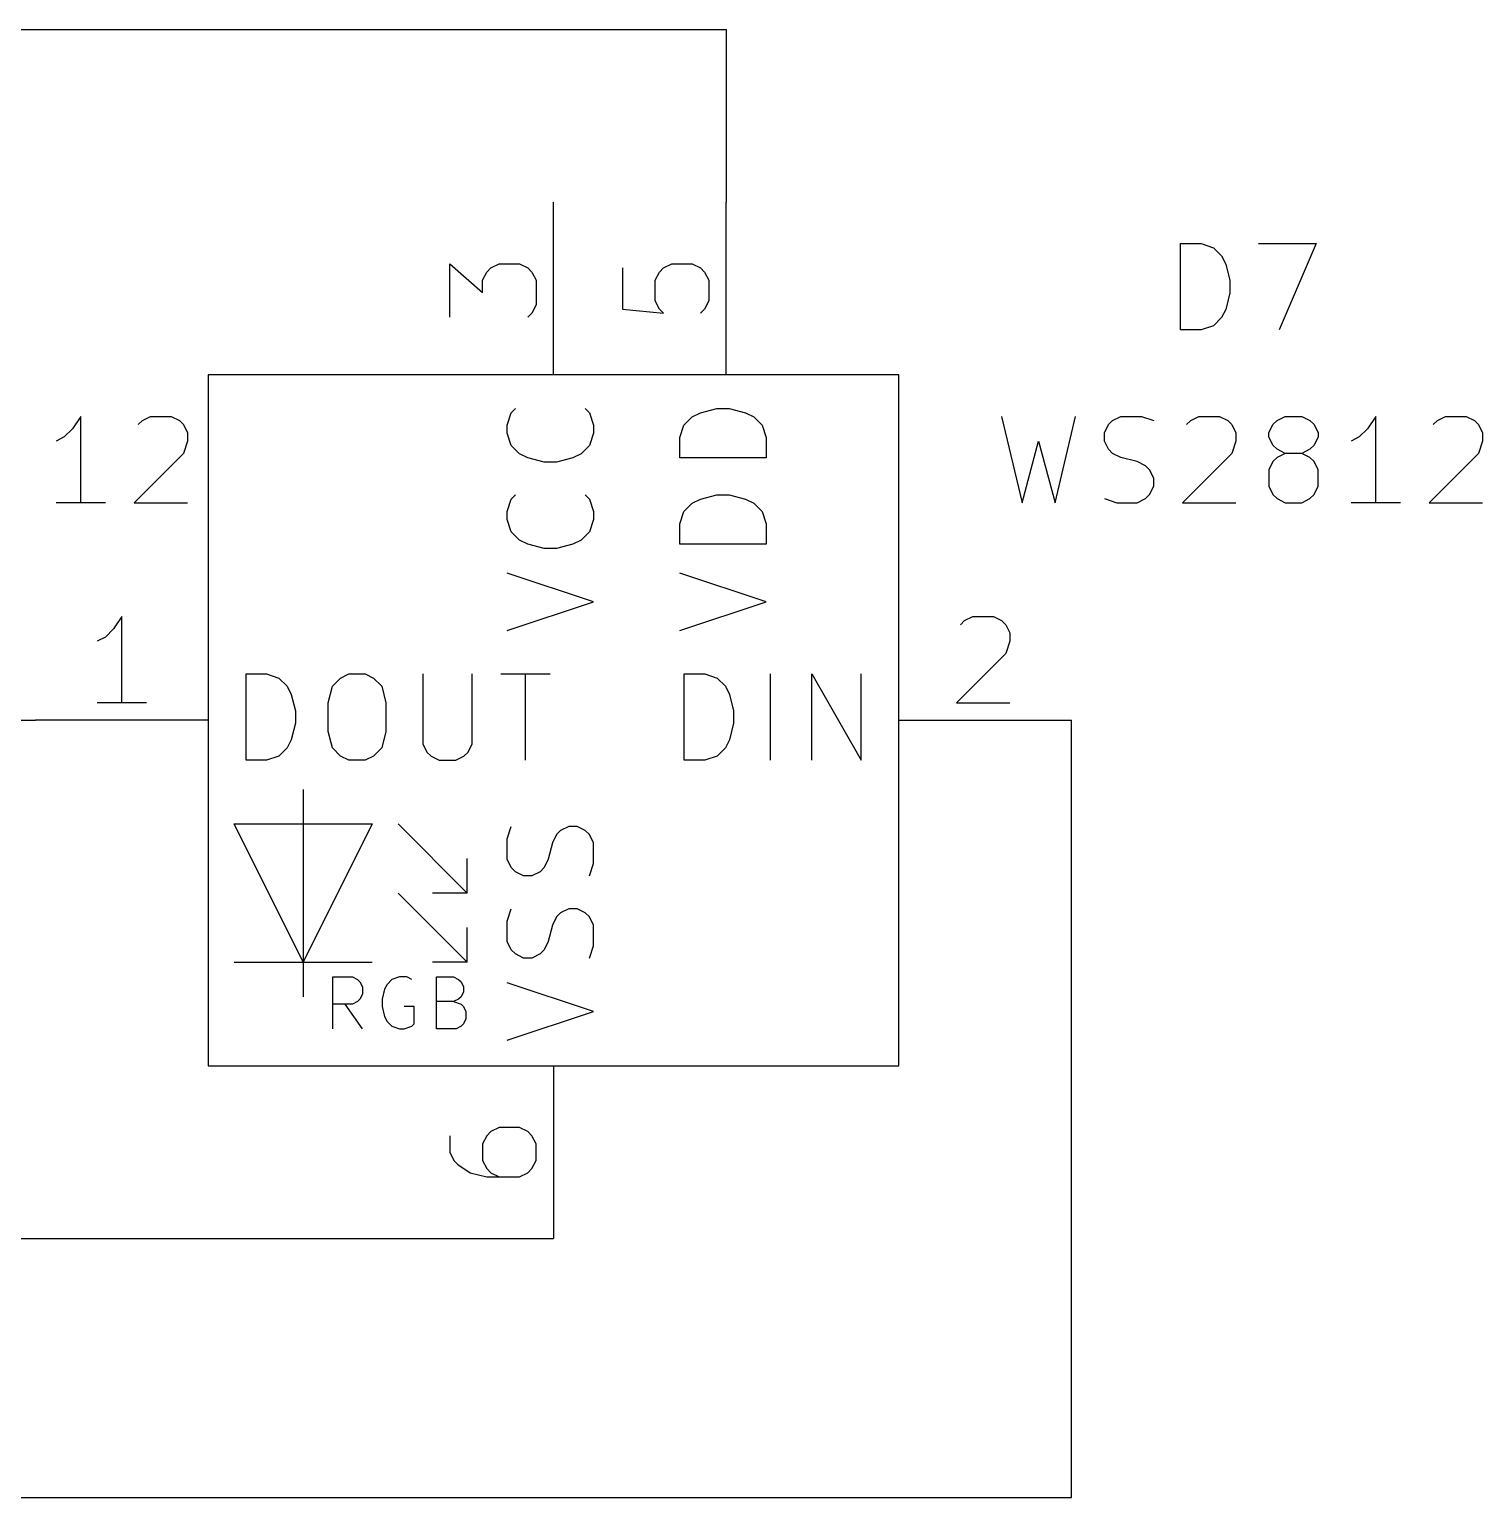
# Model space of a CAD drawing. Extents: x 0.4 to 11.3, y -7.9 to -0.4.
# Drawn here: x 4.846 to 5.688, y -2.8 to -1.95 of the extents above; entities that cross this region are included whole.
import ezdxf

# ---------------------------------------------------------------- set-up
doc = ezdxf.new("R2010")
doc.units = 0
doc.header["$MEASUREMENT"] = 0
for name, color, linetype in [('CYAN2', 4, 'CONTINUOUS'), ('GREEN3', 91, 'CONTINUOUS'), ('LYELLOW', 51, 'CONTINUOUS'), ('RED2', 1, 'CONTINUOUS'), ('RED3', 11, 'CONTINUOUS')]:
    doc.layers.add(name, color=color, linetype=linetype)

msp = doc.modelspace()

# ---------------------------------------------------------------- linework, layer by layer
at = {"layer": 'CYAN2', "linetype": 'CONTINUOUS'}
for p, q in [((5.51309, -2.12404), (5.51309, -2.07404)), ((5.51309, -2.07404), (5.525, -2.07404)), ((5.51309, -2.12404), (5.51309, -2.07404)), ((5.51309, -2.07404), (5.525, -2.07404)), ((5.525, -2.07404), (5.53214, -2.07642)), ((5.525, -2.07404), (5.53214, -2.07642)), ((5.53214, -2.07642), (5.5369, -2.08119)), ((5.53214, -2.07642), (5.5369, -2.08119)), ((5.5369, -2.08119), (5.53928, -2.08594)), ((5.5369, -2.08119), (5.53928, -2.08594)), ((5.55833, -2.07404), (5.59166, -2.07404)), ((5.55833, -2.07404), (5.59166, -2.07404)), ((5.59166, -2.07404), (5.57024, -2.12404)), ((5.59166, -2.07404), (5.57024, -2.12404)), ((5.53928, -2.08594), (5.54166, -2.09547)), ((5.53928, -2.08594), (5.54166, -2.09547)), ((5.54166, -2.09547), (5.54166, -2.10261)), ((5.54166, -2.09547), (5.54166, -2.10261)), ((5.54166, -2.10261), (5.53928, -2.11213)), ((5.54166, -2.10261), (5.53928, -2.11213)), ((5.53928, -2.11213), (5.5369, -2.1169)), ((5.53928, -2.11213), (5.5369, -2.1169)), ((5.525, -2.12404), (5.51309, -2.12404)), ((5.525, -2.12404), (5.51309, -2.12404)), ((5.53214, -2.12166), (5.525, -2.12404)), ((5.53214, -2.12166), (5.525, -2.12404)), ((5.5369, -2.1169), (5.53214, -2.12166)), ((5.5369, -2.1169), (5.53214, -2.12166)), ((4.87619, -2.17404), (4.87143, -2.18119)), ((4.87619, -2.17404), (4.87143, -2.18119)), ((4.87619, -2.22404), (4.87619, -2.17404)), ((4.87619, -2.22404), (4.87619, -2.17404)), ((4.9119, -2.17642), (4.91666, -2.17404)), ((4.9119, -2.17642), (4.91666, -2.17404)), ((4.91666, -2.17404), (4.92857, -2.17404)), ((4.91666, -2.17404), (4.92857, -2.17404)), ((4.92857, -2.17404), (4.93333, -2.17642)), ((4.92857, -2.17404), (4.93333, -2.17642)), ((5.12313, -2.17905), (5.12551, -2.1719)), ((5.12313, -2.17905), (5.12551, -2.1719)), ((5.12551, -2.1719), (5.12789, -2.16952)), ((5.12551, -2.1719), (5.12789, -2.16952)), ((5.16837, -2.16952), (5.17075, -2.1719)), ((5.16837, -2.16952), (5.17075, -2.1719)), ((5.17075, -2.1719), (5.17313, -2.17905)), ((5.17075, -2.1719), (5.17313, -2.17905)), ((5.22551, -2.17905), (5.23028, -2.17428)), ((5.22551, -2.17905), (5.23028, -2.17428)), ((5.23028, -2.17428), (5.23504, -2.1719)), ((5.23028, -2.17428), (5.23504, -2.1719)), ((5.23504, -2.1719), (5.24456, -2.16952)), ((5.23504, -2.1719), (5.24456, -2.16952)), ((5.24456, -2.16952), (5.2517, -2.16952)), ((5.24456, -2.16952), (5.2517, -2.16952)), ((5.2517, -2.16952), (5.26122, -2.1719)), ((5.2517, -2.16952), (5.26122, -2.1719)), ((5.26122, -2.1719), (5.26599, -2.17428)), ((5.26122, -2.1719), (5.26599, -2.17428)), ((5.26599, -2.17428), (5.27075, -2.17905)), ((5.26599, -2.17428), (5.27075, -2.17905)), ((5.40952, -2.17404), (5.42143, -2.22404)), ((5.40952, -2.17404), (5.42143, -2.22404)), ((5.44048, -2.22404), (5.45238, -2.17404)), ((5.44048, -2.22404), (5.45238, -2.17404)), ((5.47381, -2.17642), (5.47857, -2.17404)), ((5.47381, -2.17642), (5.47857, -2.17404)), ((5.47857, -2.17404), (5.49047, -2.17404)), ((5.47857, -2.17404), (5.49047, -2.17404)), ((5.49047, -2.17404), (5.49762, -2.17642)), ((5.49047, -2.17404), (5.49762, -2.17642)), ((5.51904, -2.17642), (5.52381, -2.17404)), ((5.51904, -2.17642), (5.52381, -2.17404)), ((5.52381, -2.17404), (5.53571, -2.17404)), ((5.52381, -2.17404), (5.53571, -2.17404)), ((5.53571, -2.17404), (5.54047, -2.17642)), ((5.53571, -2.17404), (5.54047, -2.17642)), ((5.56904, -2.17642), (5.57381, -2.17404)), ((5.56904, -2.17642), (5.57381, -2.17404)), ((5.57381, -2.17404), (5.58333, -2.17404)), ((5.57381, -2.17404), (5.58333, -2.17404)), ((5.58333, -2.17404), (5.58809, -2.17642)), ((5.58333, -2.17404), (5.58809, -2.17642)), ((5.62619, -2.17404), (5.62143, -2.18119)), ((5.62619, -2.17404), (5.62143, -2.18119)), ((5.62619, -2.22404), (5.62619, -2.17404)), ((5.62619, -2.22404), (5.62619, -2.17404)), ((5.6619, -2.17642), (5.66666, -2.17404)), ((5.6619, -2.17642), (5.66666, -2.17404)), ((5.66666, -2.17404), (5.67857, -2.17404)), ((5.66666, -2.17404), (5.67857, -2.17404)), ((5.67857, -2.17404), (5.68333, -2.17642)), ((5.67857, -2.17404), (5.68333, -2.17642)), ((4.87143, -2.18119), (4.86666, -2.18594)), ((4.87143, -2.18119), (4.86666, -2.18594)), ((4.90952, -2.1788), (4.9119, -2.17642)), ((4.90952, -2.1788), (4.9119, -2.17642)), ((4.93333, -2.17642), (4.93571, -2.1788)), ((4.93333, -2.17642), (4.93571, -2.1788)), ((4.93571, -2.1788), (4.93809, -2.18356)), ((4.93571, -2.1788), (4.93809, -2.18356)), ((4.93809, -2.18356), (4.93809, -2.18833)), ((4.93809, -2.18356), (4.93809, -2.18833)), ((5.12313, -2.18381), (5.12313, -2.17905)), ((5.12313, -2.18381), (5.12313, -2.17905)), ((5.12551, -2.19095), (5.12313, -2.18381)), ((5.12551, -2.19095), (5.12313, -2.18381)), ((5.17313, -2.18381), (5.17075, -2.19095)), ((5.17313, -2.18381), (5.17075, -2.19095)), ((5.17313, -2.17905), (5.17313, -2.18381)), ((5.17313, -2.17905), (5.17313, -2.18381)), ((5.22313, -2.18619), (5.22551, -2.17905)), ((5.22313, -2.18619), (5.22551, -2.17905)), ((5.27075, -2.17905), (5.27313, -2.18619)), ((5.27075, -2.17905), (5.27313, -2.18619)), ((5.46905, -2.18356), (5.47143, -2.1788)), ((5.46905, -2.18356), (5.47143, -2.1788)), ((5.46905, -2.18833), (5.46905, -2.18356)), ((5.46905, -2.18833), (5.46905, -2.18356)), ((5.47143, -2.1788), (5.47381, -2.17642)), ((5.47143, -2.1788), (5.47381, -2.17642)), ((5.51667, -2.1788), (5.51904, -2.17642)), ((5.51667, -2.1788), (5.51904, -2.17642)), ((5.54047, -2.17642), (5.54285, -2.1788)), ((5.54047, -2.17642), (5.54285, -2.1788)), ((5.54285, -2.1788), (5.54524, -2.18356)), ((5.54285, -2.1788), (5.54524, -2.18356)), ((5.54524, -2.18356), (5.54524, -2.18833)), ((5.54524, -2.18356), (5.54524, -2.18833)), ((5.56428, -2.18356), (5.56666, -2.1788)), ((5.56428, -2.18356), (5.56666, -2.1788)), ((5.56428, -2.18594), (5.56428, -2.18356)), ((5.56428, -2.18594), (5.56428, -2.18356)), ((5.56666, -2.1788), (5.56904, -2.17642)), ((5.56666, -2.1788), (5.56904, -2.17642)), ((5.58809, -2.17642), (5.59047, -2.1788)), ((5.58809, -2.17642), (5.59047, -2.1788)), ((5.59047, -2.1788), (5.59285, -2.18356)), ((5.59047, -2.1788), (5.59285, -2.18356)), ((5.59285, -2.18356), (5.59285, -2.18594)), ((5.59285, -2.18356), (5.59285, -2.18594)), ((5.62143, -2.18119), (5.61666, -2.18594)), ((5.62143, -2.18119), (5.61666, -2.18594)), ((5.65952, -2.1788), (5.6619, -2.17642)), ((5.65952, -2.1788), (5.6619, -2.17642)), ((5.68333, -2.17642), (5.68571, -2.1788)), ((5.68333, -2.17642), (5.68571, -2.1788)), ((5.68571, -2.1788), (5.68809, -2.18356)), ((5.68571, -2.1788), (5.68809, -2.18356)), ((5.68809, -2.18356), (5.68809, -2.18833)), ((5.68809, -2.18356), (5.68809, -2.18833)), ((4.86666, -2.18594), (4.8619, -2.18833)), ((4.86666, -2.18594), (4.8619, -2.18833)), ((4.93809, -2.18833), (4.93571, -2.19547)), ((4.93809, -2.18833), (4.93571, -2.19547)), ((5.13028, -2.19571), (5.12551, -2.19095)), ((5.13028, -2.19571), (5.12551, -2.19095)), ((5.17075, -2.19095), (5.16599, -2.19571)), ((5.17075, -2.19095), (5.16599, -2.19571)), ((5.22313, -2.19809), (5.22313, -2.18619)), ((5.22313, -2.19809), (5.22313, -2.18619)), ((5.27313, -2.18619), (5.27313, -2.19809)), ((5.27313, -2.18619), (5.27313, -2.19809)), ((5.42143, -2.22404), (5.43095, -2.18833)), ((5.42143, -2.22404), (5.43095, -2.18833)), ((5.43095, -2.18833), (5.44048, -2.22404)), ((5.43095, -2.18833), (5.44048, -2.22404)), ((5.47143, -2.19309), (5.46905, -2.18833)), ((5.47143, -2.19309), (5.46905, -2.18833)), ((5.54524, -2.18833), (5.54285, -2.19547)), ((5.54524, -2.18833), (5.54285, -2.19547)), ((5.56666, -2.19071), (5.56428, -2.18594)), ((5.56666, -2.19071), (5.56428, -2.18594)), ((5.56904, -2.19309), (5.56666, -2.19071)), ((5.56904, -2.19309), (5.56666, -2.19071)), ((5.59047, -2.19071), (5.58809, -2.19309)), ((5.59047, -2.19071), (5.58809, -2.19309)), ((5.59285, -2.18594), (5.59047, -2.19071)), ((5.59285, -2.18594), (5.59047, -2.19071)), ((5.61666, -2.18594), (5.6119, -2.18833)), ((5.61666, -2.18594), (5.6119, -2.18833)), ((5.68809, -2.18833), (5.68571, -2.19547)), ((5.68809, -2.18833), (5.68571, -2.19547)), ((4.93571, -2.19547), (4.90714, -2.22404)), ((4.93571, -2.19547), (4.90714, -2.22404)), ((5.13504, -2.19809), (5.13028, -2.19571)), ((5.13504, -2.19809), (5.13028, -2.19571)), ((5.14456, -2.20047), (5.13504, -2.19809)), ((5.14456, -2.20047), (5.13504, -2.19809)), ((5.1517, -2.20047), (5.14456, -2.20047)), ((5.1517, -2.20047), (5.14456, -2.20047)), ((5.16122, -2.19809), (5.1517, -2.20047)), ((5.16122, -2.19809), (5.1517, -2.20047)), ((5.16599, -2.19571), (5.16122, -2.19809)), ((5.16599, -2.19571), (5.16122, -2.19809)), ((5.27313, -2.19809), (5.22313, -2.19809)), ((5.27313, -2.19809), (5.22313, -2.19809)), ((5.47381, -2.19547), (5.47143, -2.19309)), ((5.47381, -2.19547), (5.47143, -2.19309)), ((5.47857, -2.19785), (5.47381, -2.19547)), ((5.47857, -2.19785), (5.47381, -2.19547)), ((5.48809, -2.20023), (5.47857, -2.19785)), ((5.48809, -2.20023), (5.47857, -2.19785)), ((5.49285, -2.20261), (5.48809, -2.20023)), ((5.49285, -2.20261), (5.48809, -2.20023)), ((5.54285, -2.19547), (5.51428, -2.22404)), ((5.54285, -2.19547), (5.51428, -2.22404)), ((5.56666, -2.20023), (5.56428, -2.20499)), ((5.56666, -2.20023), (5.56428, -2.20499)), ((5.56904, -2.19785), (5.56666, -2.20023)), ((5.56904, -2.19785), (5.56666, -2.20023)), ((5.57381, -2.19547), (5.56904, -2.19309)), ((5.57381, -2.19547), (5.56904, -2.19309)), ((5.57381, -2.19547), (5.56904, -2.19785)), ((5.57381, -2.19547), (5.56904, -2.19785)), ((5.58333, -2.19547), (5.57381, -2.19547)), ((5.58333, -2.19547), (5.57381, -2.19547)), ((5.58809, -2.19309), (5.58333, -2.19547)), ((5.58809, -2.19309), (5.58333, -2.19547)), ((5.58809, -2.19785), (5.58333, -2.19547)), ((5.58809, -2.19785), (5.58333, -2.19547)), ((5.59047, -2.20023), (5.58809, -2.19785)), ((5.59047, -2.20023), (5.58809, -2.19785)), ((5.59285, -2.20499), (5.59047, -2.20023)), ((5.59285, -2.20499), (5.59047, -2.20023)), ((5.68571, -2.19547), (5.65714, -2.22404)), ((5.68571, -2.19547), (5.65714, -2.22404)), ((5.49524, -2.20499), (5.49285, -2.20261)), ((5.49524, -2.20499), (5.49285, -2.20261)), ((5.49762, -2.20976), (5.49524, -2.20499)), ((5.49762, -2.20976), (5.49524, -2.20499)), ((5.49762, -2.21452), (5.49762, -2.20976)), ((5.49762, -2.21452), (5.49762, -2.20976)), ((5.56428, -2.20499), (5.56428, -2.21452)), ((5.56428, -2.20499), (5.56428, -2.21452)), ((5.59285, -2.21452), (5.59285, -2.20499)), ((5.59285, -2.21452), (5.59285, -2.20499)), ((5.49524, -2.21928), (5.49762, -2.21452)), ((5.49524, -2.21928), (5.49762, -2.21452)), ((5.56428, -2.21452), (5.56666, -2.21928)), ((5.56428, -2.21452), (5.56666, -2.21928)), ((5.59047, -2.21928), (5.59285, -2.21452)), ((5.59047, -2.21928), (5.59285, -2.21452)), ((4.89047, -2.22404), (4.8619, -2.22404)), ((4.89047, -2.22404), (4.8619, -2.22404)), ((4.90714, -2.22404), (4.93809, -2.22404)), ((4.90714, -2.22404), (4.93809, -2.22404)), ((5.12313, -2.22905), (5.12551, -2.2219)), ((5.12313, -2.22905), (5.12551, -2.2219)), ((5.12551, -2.2219), (5.12789, -2.21952)), ((5.12551, -2.2219), (5.12789, -2.21952)), ((5.16837, -2.21952), (5.17075, -2.2219)), ((5.16837, -2.21952), (5.17075, -2.2219)), ((5.17075, -2.2219), (5.17313, -2.22905)), ((5.17075, -2.2219), (5.17313, -2.22905)), ((5.22551, -2.22905), (5.23028, -2.22428)), ((5.22551, -2.22905), (5.23028, -2.22428)), ((5.23028, -2.22428), (5.23504, -2.2219)), ((5.23028, -2.22428), (5.23504, -2.2219)), ((5.23504, -2.2219), (5.24456, -2.21952)), ((5.23504, -2.2219), (5.24456, -2.21952)), ((5.24456, -2.21952), (5.2517, -2.21952)), ((5.24456, -2.21952), (5.2517, -2.21952)), ((5.2517, -2.21952), (5.26122, -2.2219)), ((5.2517, -2.21952), (5.26122, -2.2219)), ((5.26122, -2.2219), (5.26599, -2.22428)), ((5.26122, -2.2219), (5.26599, -2.22428)), ((5.26599, -2.22428), (5.27075, -2.22905)), ((5.26599, -2.22428), (5.27075, -2.22905)), ((5.46905, -2.22166), (5.47619, -2.22404)), ((5.46905, -2.22166), (5.47619, -2.22404)), ((5.47619, -2.22404), (5.48809, -2.22404)), ((5.47619, -2.22404), (5.48809, -2.22404)), ((5.48809, -2.22404), (5.49285, -2.22166)), ((5.48809, -2.22404), (5.49285, -2.22166)), ((5.49285, -2.22166), (5.49524, -2.21928)), ((5.49285, -2.22166), (5.49524, -2.21928)), ((5.51428, -2.22404), (5.54524, -2.22404)), ((5.51428, -2.22404), (5.54524, -2.22404)), ((5.56666, -2.21928), (5.56904, -2.22166)), ((5.56666, -2.21928), (5.56904, -2.22166)), ((5.56904, -2.22166), (5.57381, -2.22404)), ((5.56904, -2.22166), (5.57381, -2.22404)), ((5.57381, -2.22404), (5.58333, -2.22404)), ((5.57381, -2.22404), (5.58333, -2.22404)), ((5.58333, -2.22404), (5.58809, -2.22166)), ((5.58333, -2.22404), (5.58809, -2.22166)), ((5.58809, -2.22166), (5.59047, -2.21928)), ((5.58809, -2.22166), (5.59047, -2.21928)), ((5.64047, -2.22404), (5.6119, -2.22404)), ((5.64047, -2.22404), (5.6119, -2.22404)), ((5.65714, -2.22404), (5.68809, -2.22404)), ((5.65714, -2.22404), (5.68809, -2.22404)), ((5.12313, -2.23381), (5.12313, -2.22905)), ((5.12313, -2.23381), (5.12313, -2.22905)), ((5.12551, -2.24095), (5.12313, -2.23381)), ((5.12551, -2.24095), (5.12313, -2.23381)), ((5.17313, -2.23381), (5.17075, -2.24095)), ((5.17313, -2.23381), (5.17075, -2.24095)), ((5.17313, -2.22905), (5.17313, -2.23381)), ((5.17313, -2.22905), (5.17313, -2.23381)), ((5.22313, -2.23619), (5.22551, -2.22905)), ((5.22313, -2.23619), (5.22551, -2.22905)), ((5.27075, -2.22905), (5.27313, -2.23619)), ((5.27075, -2.22905), (5.27313, -2.23619)), ((5.13028, -2.24571), (5.12551, -2.24095)), ((5.13028, -2.24571), (5.12551, -2.24095)), ((5.17075, -2.24095), (5.16599, -2.24571)), ((5.17075, -2.24095), (5.16599, -2.24571)), ((5.22313, -2.24809), (5.22313, -2.23619)), ((5.22313, -2.24809), (5.22313, -2.23619)), ((5.27313, -2.23619), (5.27313, -2.24809)), ((5.27313, -2.23619), (5.27313, -2.24809)), ((5.13504, -2.24809), (5.13028, -2.24571)), ((5.13504, -2.24809), (5.13028, -2.24571)), ((5.14456, -2.25047), (5.13504, -2.24809)), ((5.14456, -2.25047), (5.13504, -2.24809)), ((5.1517, -2.25047), (5.14456, -2.25047)), ((5.1517, -2.25047), (5.14456, -2.25047)), ((5.16122, -2.24809), (5.1517, -2.25047)), ((5.16122, -2.24809), (5.1517, -2.25047)), ((5.16599, -2.24571), (5.16122, -2.24809)), ((5.16599, -2.24571), (5.16122, -2.24809)), ((5.27313, -2.24809), (5.22313, -2.24809)), ((5.27313, -2.24809), (5.22313, -2.24809)), ((5.17313, -2.28143), (5.12313, -2.26476)), ((5.17313, -2.28143), (5.12313, -2.26476)), ((5.27313, -2.28143), (5.22313, -2.26476)), ((5.27313, -2.28143), (5.22313, -2.26476)), ((5.12313, -2.29809), (5.17313, -2.28143)), ((5.12313, -2.29809), (5.17313, -2.28143)), ((5.22313, -2.29809), (5.27313, -2.28143)), ((5.22313, -2.29809), (5.27313, -2.28143)), ((4.9719, -2.37313), (4.9719, -2.32313)), ((4.9719, -2.32313), (4.98381, -2.32313)), ((4.9719, -2.37313), (4.9719, -2.32313)), ((4.9719, -2.32313), (4.98381, -2.32313)), ((4.98381, -2.32313), (4.99095, -2.32551)), ((4.98381, -2.32313), (4.99095, -2.32551)), ((4.99095, -2.32551), (4.99571, -2.33028)), ((4.99095, -2.32551), (4.99571, -2.33028)), ((5.0219, -2.33028), (5.02667, -2.32551)), ((5.0219, -2.33028), (5.02667, -2.32551)), ((5.02667, -2.32551), (5.03143, -2.32313)), ((5.02667, -2.32551), (5.03143, -2.32313)), ((5.03143, -2.32313), (5.04095, -2.32313)), ((5.03143, -2.32313), (5.04095, -2.32313)), ((5.04095, -2.32313), (5.04571, -2.32551)), ((5.04095, -2.32313), (5.04571, -2.32551)), ((5.04571, -2.32551), (5.05047, -2.33028)), ((5.04571, -2.32551), (5.05047, -2.33028)), ((5.07428, -2.32313), (5.07428, -2.36361)), ((5.07428, -2.32313), (5.07428, -2.36361)), ((5.10285, -2.36361), (5.10285, -2.32313)), ((5.10285, -2.36361), (5.10285, -2.32313)), ((5.11952, -2.32313), (5.14809, -2.32313)), ((5.11952, -2.32313), (5.14809, -2.32313)), ((5.13381, -2.37313), (5.13381, -2.32313)), ((5.13381, -2.37313), (5.13381, -2.32313)), ((5.22571, -2.37313), (5.22571, -2.32313)), ((5.22571, -2.32313), (5.23761, -2.32313)), ((5.22571, -2.37313), (5.22571, -2.32313)), ((5.22571, -2.32313), (5.23761, -2.32313)), ((5.23761, -2.32313), (5.24476, -2.32551)), ((5.23761, -2.32313), (5.24476, -2.32551)), ((5.24476, -2.32551), (5.24952, -2.33028)), ((5.24476, -2.32551), (5.24952, -2.33028)), ((5.27571, -2.37313), (5.27571, -2.32313)), ((5.27571, -2.37313), (5.27571, -2.32313)), ((5.29952, -2.37313), (5.29952, -2.32313)), ((5.29952, -2.32313), (5.32809, -2.37313)), ((5.29952, -2.37313), (5.29952, -2.32313)), ((5.29952, -2.32313), (5.32809, -2.37313)), ((5.32809, -2.37313), (5.32809, -2.32313)), ((5.32809, -2.37313), (5.32809, -2.32313)), ((4.99571, -2.33028), (4.99809, -2.33504)), ((4.99571, -2.33028), (4.99809, -2.33504)), ((4.99809, -2.33504), (5.00047, -2.34456)), ((4.99809, -2.33504), (5.00047, -2.34456)), ((5.01952, -2.3398), (5.0219, -2.33028)), ((5.01952, -2.3398), (5.0219, -2.33028)), ((5.05047, -2.33028), (5.05285, -2.3398)), ((5.05047, -2.33028), (5.05285, -2.3398)), ((5.24952, -2.33028), (5.2519, -2.33504)), ((5.24952, -2.33028), (5.2519, -2.33504)), ((5.2519, -2.33504), (5.25428, -2.34456)), ((5.2519, -2.33504), (5.25428, -2.34456)), ((5.00047, -2.34456), (5.00047, -2.3517)), ((5.00047, -2.34456), (5.00047, -2.3517)), ((5.01952, -2.35646), (5.01952, -2.3398)), ((5.01952, -2.35646), (5.01952, -2.3398)), ((5.05285, -2.3398), (5.05285, -2.35646)), ((5.05285, -2.3398), (5.05285, -2.35646)), ((5.25428, -2.34456), (5.25428, -2.3517)), ((5.25428, -2.34456), (5.25428, -2.3517)), ((5.00047, -2.3517), (4.99809, -2.36122)), ((5.00047, -2.3517), (4.99809, -2.36122)), ((5.25428, -2.3517), (5.2519, -2.36122)), ((5.25428, -2.3517), (5.2519, -2.36122)), ((4.99809, -2.36122), (4.99571, -2.36599)), ((4.99809, -2.36122), (4.99571, -2.36599)), ((5.0219, -2.36599), (5.01952, -2.35646)), ((5.0219, -2.36599), (5.01952, -2.35646)), ((5.05285, -2.35646), (5.05047, -2.36599)), ((5.05285, -2.35646), (5.05047, -2.36599)), ((5.2519, -2.36122), (5.24952, -2.36599)), ((5.2519, -2.36122), (5.24952, -2.36599)), ((4.99095, -2.37075), (4.98381, -2.37313)), ((4.99095, -2.37075), (4.98381, -2.37313)), ((4.99571, -2.36599), (4.99095, -2.37075)), ((4.99571, -2.36599), (4.99095, -2.37075)), ((5.02667, -2.37075), (5.0219, -2.36599)), ((5.02667, -2.37075), (5.0219, -2.36599)), ((5.03143, -2.37313), (5.02667, -2.37075)), ((5.03143, -2.37313), (5.02667, -2.37075)), ((5.04571, -2.37075), (5.04095, -2.37313)), ((5.04571, -2.37075), (5.04095, -2.37313)), ((5.05047, -2.36599), (5.04571, -2.37075)), ((5.05047, -2.36599), (5.04571, -2.37075)), ((5.07428, -2.36361), (5.07667, -2.36837)), ((5.07428, -2.36361), (5.07667, -2.36837)), ((5.07667, -2.36837), (5.07905, -2.37075)), ((5.07667, -2.36837), (5.07905, -2.37075)), ((5.07905, -2.37075), (5.08381, -2.37313)), ((5.07905, -2.37075), (5.08381, -2.37313)), ((5.09333, -2.37313), (5.09809, -2.37075)), ((5.09333, -2.37313), (5.09809, -2.37075)), ((5.09809, -2.37075), (5.10048, -2.36837)), ((5.09809, -2.37075), (5.10048, -2.36837)), ((5.10048, -2.36837), (5.10285, -2.36361)), ((5.10048, -2.36837), (5.10285, -2.36361)), ((5.24476, -2.37075), (5.23761, -2.37313)), ((5.24476, -2.37075), (5.23761, -2.37313)), ((5.24952, -2.36599), (5.24476, -2.37075)), ((5.24952, -2.36599), (5.24476, -2.37075)), ((4.98381, -2.37313), (4.9719, -2.37313)), ((4.98381, -2.37313), (4.9719, -2.37313)), ((5.04095, -2.37313), (5.03143, -2.37313)), ((5.04095, -2.37313), (5.03143, -2.37313)), ((5.08381, -2.37313), (5.09333, -2.37313)), ((5.08381, -2.37313), (5.09333, -2.37313)), ((5.23761, -2.37313), (5.22571, -2.37313)), ((5.23761, -2.37313), (5.22571, -2.37313)), ((5.12313, -2.41857), (5.12551, -2.41143)), ((5.12313, -2.41857), (5.12551, -2.41143)), ((5.15408, -2.41381), (5.1517, -2.41619)), ((5.15408, -2.41381), (5.1517, -2.41619)), ((5.15885, -2.41143), (5.15408, -2.41381)), ((5.15885, -2.41143), (5.15408, -2.41381)), ((5.16361, -2.41143), (5.15885, -2.41143)), ((5.16361, -2.41143), (5.15885, -2.41143)), ((5.16837, -2.41381), (5.16361, -2.41143)), ((5.16837, -2.41381), (5.16361, -2.41143)), ((5.17075, -2.41619), (5.16837, -2.41381)), ((5.17075, -2.41619), (5.16837, -2.41381)), ((5.12313, -2.43047), (5.12313, -2.41857)), ((5.12313, -2.43047), (5.12313, -2.41857)), ((5.14932, -2.42095), (5.14694, -2.43047)), ((5.14932, -2.42095), (5.14694, -2.43047)), ((5.1517, -2.41619), (5.14932, -2.42095)), ((5.1517, -2.41619), (5.14932, -2.42095)), ((5.17313, -2.42095), (5.17075, -2.41619)), ((5.17313, -2.42095), (5.17075, -2.41619)), ((5.17313, -2.43285), (5.17313, -2.42095)), ((5.17313, -2.43285), (5.17313, -2.42095)), ((5.12551, -2.43524), (5.12313, -2.43047)), ((5.12551, -2.43524), (5.12313, -2.43047)), ((5.14694, -2.43047), (5.14456, -2.43524)), ((5.14694, -2.43047), (5.14456, -2.43524)), ((5.12789, -2.43762), (5.12551, -2.43524)), ((5.12789, -2.43762), (5.12551, -2.43524)), ((5.13265, -2.44), (5.12789, -2.43762)), ((5.13265, -2.44), (5.12789, -2.43762)), ((5.14218, -2.43762), (5.13742, -2.44)), ((5.14218, -2.43762), (5.13742, -2.44)), ((5.14456, -2.43524), (5.14218, -2.43762)), ((5.14456, -2.43524), (5.14218, -2.43762)), ((5.17075, -2.44), (5.17313, -2.43285)), ((5.17075, -2.44), (5.17313, -2.43285)), ((5.13742, -2.44), (5.13265, -2.44)), ((5.13742, -2.44), (5.13265, -2.44)), ((5.12313, -2.46619), (5.12551, -2.45904)), ((5.12313, -2.46619), (5.12551, -2.45904)), ((5.1517, -2.46381), (5.14932, -2.46857)), ((5.1517, -2.46381), (5.14932, -2.46857)), ((5.15408, -2.46143), (5.1517, -2.46381)), ((5.15408, -2.46143), (5.1517, -2.46381)), ((5.15885, -2.45904), (5.15408, -2.46143)), ((5.15885, -2.45904), (5.15408, -2.46143)), ((5.16361, -2.45904), (5.15885, -2.45904)), ((5.16361, -2.45904), (5.15885, -2.45904)), ((5.16837, -2.46143), (5.16361, -2.45904)), ((5.16837, -2.46143), (5.16361, -2.45904)), ((5.17075, -2.46381), (5.16837, -2.46143)), ((5.17075, -2.46381), (5.16837, -2.46143)), ((5.17313, -2.46857), (5.17075, -2.46381)), ((5.17313, -2.46857), (5.17075, -2.46381)), ((5.12313, -2.47809), (5.12313, -2.46619)), ((5.12313, -2.47809), (5.12313, -2.46619)), ((5.14932, -2.46857), (5.14694, -2.47809)), ((5.14932, -2.46857), (5.14694, -2.47809)), ((5.17313, -2.48047), (5.17313, -2.46857)), ((5.17313, -2.48047), (5.17313, -2.46857)), ((5.12551, -2.48285), (5.12313, -2.47809)), ((5.12551, -2.48285), (5.12313, -2.47809)), ((5.14694, -2.47809), (5.14456, -2.48285)), ((5.14694, -2.47809), (5.14456, -2.48285)), ((5.17075, -2.48761), (5.17313, -2.48047)), ((5.17075, -2.48761), (5.17313, -2.48047)), ((5.12789, -2.48524), (5.12551, -2.48285)), ((5.12789, -2.48524), (5.12551, -2.48285)), ((5.13265, -2.48761), (5.12789, -2.48524)), ((5.13265, -2.48761), (5.12789, -2.48524)), ((5.13742, -2.48761), (5.13265, -2.48761)), ((5.13742, -2.48761), (5.13265, -2.48761)), ((5.14218, -2.48524), (5.13742, -2.48761)), ((5.14218, -2.48524), (5.13742, -2.48761)), ((5.14456, -2.48285), (5.14218, -2.48524)), ((5.14456, -2.48285), (5.14218, -2.48524)), ((5.17313, -2.51857), (5.12313, -2.5019)), ((5.17313, -2.51857), (5.12313, -2.5019)), ((5.12313, -2.53524), (5.17313, -2.51857)), ((5.12313, -2.53524), (5.17313, -2.51857))]:
    msp.add_line(p, q, dxfattribs=at)
at = {"layer": 'GREEN3', "linetype": 'CONTINUOUS'}
for p, q in [((4.5, -1.95), (5.25, -1.95)), ((5.25, -1.95), (5.25, -2.05)), ((4.7, -2.35), (4.85, -2.35)), ((5.45, -2.8), (5.45, -2.35)), ((4.4, -2.65), (5.15, -2.65)), ((1.1, -2.8), (5.45, -2.8))]:
    msp.add_line(p, q, dxfattribs=at)
at = {"layer": 'LYELLOW', "linetype": 'CONTINUOUS'}
for p, q in [((4.95, -2.15), (4.95, -2.55)), ((5.35, -2.15), (4.95, -2.15)), ((5.35, -2.55), (5.35, -2.15)), ((4.95, -2.55), (5.35, -2.55))]:
    msp.add_line(p, q, dxfattribs=at)
at = {"layer": 'RED2', "linetype": 'CONTINUOUS'}
for p, q in [((5.15, -2.15), (5.15, -2.05)), ((5.15, -2.15), (5.15, -2.05)), ((5.25, -2.15), (5.25, -2.05)), ((5.25, -2.15), (5.25, -2.05)), ((4.95, -2.15), (4.95, -2.55)), ((5.35, -2.15), (4.95, -2.15)), ((5.35, -2.55), (5.35, -2.15)), ((4.95, -2.35), (4.85, -2.35)), ((4.95, -2.35), (4.85, -2.35)), ((5.35, -2.35), (5.45, -2.35)), ((5.35, -2.35), (5.45, -2.35)), ((5.005, -2.39), (5.005, -2.49)), ((4.965, -2.41), (5.045, -2.41)), ((5.005, -2.49), (4.965, -2.41)), ((5.045, -2.41), (5.005, -2.49)), ((5.06, -2.41), (5.1, -2.45)), ((5.1, -2.45), (5.1, -2.43)), ((5.06, -2.45), (5.1, -2.49)), ((5.1, -2.45), (5.08, -2.45)), ((5.1, -2.49), (5.1, -2.47)), ((4.965, -2.49), (5.045, -2.49)), ((5.005, -2.49), (5.005, -2.51)), ((5.1, -2.49), (5.08, -2.49)), ((5.02214, -2.52856), (5.02214, -2.49856)), ((5.02214, -2.49856), (5.03357, -2.49856)), ((5.03357, -2.49856), (5.03643, -2.49999)), ((5.06071, -2.49856), (5.05643, -2.49999)), ((5.065, -2.49856), (5.06071, -2.49856)), ((5.06785, -2.49999), (5.065, -2.49856)), ((5.08214, -2.52856), (5.08214, -2.49856)), ((5.08214, -2.49856), (5.09214, -2.49856)), ((5.09214, -2.49856), (5.095, -2.49999)), ((5.03643, -2.49999), (5.03785, -2.50142)), ((5.03785, -2.50142), (5.03928, -2.50428)), ((5.03928, -2.50428), (5.03928, -2.50856)), ((5.05214, -2.50571), (5.05071, -2.51142)), ((5.05357, -2.50285), (5.05214, -2.50571)), ((5.05643, -2.49999), (5.05357, -2.50285)), ((5.095, -2.49999), (5.09643, -2.50142)), ((5.09643, -2.50142), (5.09785, -2.50428)), ((5.09785, -2.50714), (5.09643, -2.50999)), ((5.09785, -2.50428), (5.09785, -2.50714)), ((5.03357, -2.51428), (5.02214, -2.51428)), ((5.03928, -2.52856), (5.02928, -2.51428)), ((5.03643, -2.51285), (5.03357, -2.51428)), ((5.03785, -2.51142), (5.03643, -2.51285)), ((5.03928, -2.50856), (5.03785, -2.51142)), ((5.05071, -2.51142), (5.05071, -2.51571)), ((5.05071, -2.51571), (5.05214, -2.52142)), ((5.06928, -2.51571), (5.06357, -2.51571)), ((5.06928, -2.52571), (5.06928, -2.51571)), ((5.09214, -2.51285), (5.08214, -2.51285)), ((5.095, -2.51142), (5.09214, -2.51285)), ((5.09214, -2.51285), (5.09643, -2.51428)), ((5.09643, -2.50999), (5.095, -2.51142)), ((5.09643, -2.51428), (5.09785, -2.51571)), ((5.09785, -2.51571), (5.09928, -2.51856)), ((5.05214, -2.52142), (5.05357, -2.52428)), ((5.05357, -2.52428), (5.05643, -2.52714)), ((5.09928, -2.52285), (5.09785, -2.52571)), ((5.09928, -2.51856), (5.09928, -2.52285)), ((5.05643, -2.52714), (5.06071, -2.52856)), ((5.06071, -2.52856), (5.06357, -2.52856)), ((5.06357, -2.52856), (5.06785, -2.52714)), ((5.06785, -2.52714), (5.06928, -2.52571)), ((5.09357, -2.52856), (5.08214, -2.52856)), ((5.09643, -2.52714), (5.09357, -2.52856)), ((5.09785, -2.52571), (5.09643, -2.52714)), ((4.95, -2.55), (5.35, -2.55)), ((5.15, -2.55), (5.15, -2.65)), ((5.15, -2.55), (5.15, -2.65))]:
    msp.add_line(p, q, dxfattribs=at)
at = {"layer": 'RED3', "linetype": 'CONTINUOUS'}
for p, q in [((5.08988, -2.11666), (5.08988, -2.08571)), ((5.08988, -2.08571), (5.10893, -2.10238)), ((5.08988, -2.11666), (5.08988, -2.08571)), ((5.08988, -2.08571), (5.10893, -2.10238)), ((5.10893, -2.09523), (5.11131, -2.09047)), ((5.10893, -2.09523), (5.11131, -2.09047)), ((5.11131, -2.09047), (5.11369, -2.08809)), ((5.11131, -2.09047), (5.11369, -2.08809)), ((5.11369, -2.08809), (5.11845, -2.08571)), ((5.11369, -2.08809), (5.11845, -2.08571)), ((5.11845, -2.08571), (5.13035, -2.08571)), ((5.11845, -2.08571), (5.13035, -2.08571)), ((5.13035, -2.08571), (5.13512, -2.08809)), ((5.13035, -2.08571), (5.13512, -2.08809)), ((5.13512, -2.08809), (5.1375, -2.09047)), ((5.13512, -2.08809), (5.1375, -2.09047)), ((5.1375, -2.09047), (5.13988, -2.09523)), ((5.1375, -2.09047), (5.13988, -2.09523)), ((5.18988, -2.08809), (5.18988, -2.1119)), ((5.18988, -2.08809), (5.18988, -2.1119)), ((5.20893, -2.09523), (5.21131, -2.09047)), ((5.20893, -2.09523), (5.21131, -2.09047)), ((5.21131, -2.09047), (5.21369, -2.08809)), ((5.21131, -2.09047), (5.21369, -2.08809)), ((5.21369, -2.08809), (5.21845, -2.08571)), ((5.21369, -2.08809), (5.21845, -2.08571)), ((5.21845, -2.08571), (5.23035, -2.08571)), ((5.21845, -2.08571), (5.23035, -2.08571)), ((5.23035, -2.08571), (5.23512, -2.08809)), ((5.23035, -2.08571), (5.23512, -2.08809)), ((5.23512, -2.08809), (5.2375, -2.09047)), ((5.23512, -2.08809), (5.2375, -2.09047)), ((5.2375, -2.09047), (5.23988, -2.09523)), ((5.2375, -2.09047), (5.23988, -2.09523)), ((5.10893, -2.10238), (5.10893, -2.09523)), ((5.10893, -2.10238), (5.10893, -2.09523)), ((5.13988, -2.09523), (5.13988, -2.10952)), ((5.13988, -2.09523), (5.13988, -2.10952)), ((5.20893, -2.10714), (5.20893, -2.09523)), ((5.20893, -2.10714), (5.20893, -2.09523)), ((5.23988, -2.09523), (5.23988, -2.10714)), ((5.23988, -2.09523), (5.23988, -2.10714)), ((5.21131, -2.1119), (5.20893, -2.10714)), ((5.21131, -2.1119), (5.20893, -2.10714)), ((5.23988, -2.10714), (5.2375, -2.1119)), ((5.23988, -2.10714), (5.2375, -2.1119)), ((5.1375, -2.11428), (5.13512, -2.11666)), ((5.1375, -2.11428), (5.13512, -2.11666)), ((5.13988, -2.10952), (5.1375, -2.11428)), ((5.13988, -2.10952), (5.1375, -2.11428)), ((5.18988, -2.1119), (5.21369, -2.11428)), ((5.18988, -2.1119), (5.21369, -2.11428)), ((5.21369, -2.11428), (5.21131, -2.1119)), ((5.21369, -2.11428), (5.21131, -2.1119)), ((5.2375, -2.1119), (5.23512, -2.11428)), ((5.2375, -2.1119), (5.23512, -2.11428)), ((4.9, -2.28988), (4.89524, -2.29702)), ((4.9, -2.28988), (4.89524, -2.29702)), ((4.9, -2.33988), (4.9, -2.28988)), ((4.9, -2.33988), (4.9, -2.28988)), ((5.38572, -2.29464), (5.38809, -2.29226)), ((5.38572, -2.29464), (5.38809, -2.29226)), ((5.38809, -2.29226), (5.39286, -2.28988)), ((5.38809, -2.29226), (5.39286, -2.28988)), ((5.39286, -2.28988), (5.40476, -2.28988)), ((5.39286, -2.28988), (5.40476, -2.28988)), ((5.40476, -2.28988), (5.40952, -2.29226)), ((5.40476, -2.28988), (5.40952, -2.29226)), ((5.40952, -2.29226), (5.41191, -2.29464)), ((5.40952, -2.29226), (5.41191, -2.29464)), ((5.41191, -2.29464), (5.41429, -2.2994)), ((5.41191, -2.29464), (5.41429, -2.2994)), ((4.89048, -2.30178), (4.88572, -2.30417)), ((4.89048, -2.30178), (4.88572, -2.30417)), ((4.89524, -2.29702), (4.89048, -2.30178)), ((4.89524, -2.29702), (4.89048, -2.30178)), ((5.41429, -2.2994), (5.41429, -2.30417)), ((5.41429, -2.2994), (5.41429, -2.30417)), ((5.41191, -2.31131), (5.38333, -2.33988)), ((5.41191, -2.31131), (5.38333, -2.33988)), ((5.41429, -2.30417), (5.41191, -2.31131)), ((5.41429, -2.30417), (5.41191, -2.31131)), ((4.91429, -2.33988), (4.88572, -2.33988)), ((4.91429, -2.33988), (4.88572, -2.33988)), ((5.38333, -2.33988), (5.41429, -2.33988)), ((5.38333, -2.33988), (5.41429, -2.33988)), ((5.08988, -2.59047), (5.08988, -2.6)), ((5.08988, -2.59047), (5.08988, -2.6)), ((5.11131, -2.59047), (5.10893, -2.59523)), ((5.11131, -2.59047), (5.10893, -2.59523)), ((5.11369, -2.58809), (5.11131, -2.59047)), ((5.11369, -2.58809), (5.11131, -2.59047)), ((5.11845, -2.58571), (5.11369, -2.58809)), ((5.11845, -2.58571), (5.11369, -2.58809)), ((5.13035, -2.58571), (5.11845, -2.58571)), ((5.13035, -2.58571), (5.11845, -2.58571)), ((5.13512, -2.58809), (5.13035, -2.58571)), ((5.13512, -2.58809), (5.13035, -2.58571)), ((5.1375, -2.59047), (5.13512, -2.58809)), ((5.1375, -2.59047), (5.13512, -2.58809)), ((5.13988, -2.59523), (5.1375, -2.59047)), ((5.13988, -2.59523), (5.1375, -2.59047)), ((5.08988, -2.6), (5.09226, -2.60476)), ((5.08988, -2.6), (5.09226, -2.60476)), ((5.10893, -2.59523), (5.10893, -2.60476)), ((5.10893, -2.59523), (5.10893, -2.60476)), ((5.13988, -2.60476), (5.13988, -2.59523)), ((5.13988, -2.60476), (5.13988, -2.59523)), ((5.09226, -2.60476), (5.09464, -2.60714)), ((5.09226, -2.60476), (5.09464, -2.60714)), ((5.09464, -2.60714), (5.10178, -2.6119)), ((5.09464, -2.60714), (5.10178, -2.6119)), ((5.10893, -2.60476), (5.11131, -2.60952)), ((5.10893, -2.60476), (5.11131, -2.60952)), ((5.1375, -2.60952), (5.13988, -2.60476)), ((5.1375, -2.60952), (5.13988, -2.60476)), ((5.10178, -2.6119), (5.11131, -2.61428)), ((5.10178, -2.6119), (5.11131, -2.61428)), ((5.11131, -2.60952), (5.11369, -2.6119)), ((5.11131, -2.60952), (5.11369, -2.6119)), ((5.11131, -2.61428), (5.13035, -2.61428)), ((5.11131, -2.61428), (5.13035, -2.61428)), ((5.11369, -2.6119), (5.11845, -2.61428)), ((5.11369, -2.6119), (5.11845, -2.61428)), ((5.13035, -2.61428), (5.13512, -2.6119)), ((5.13035, -2.61428), (5.13512, -2.6119)), ((5.13512, -2.6119), (5.1375, -2.60952)), ((5.13512, -2.6119), (5.1375, -2.60952))]:
    msp.add_line(p, q, dxfattribs=at)

doc.saveas('drawing.dxf')
